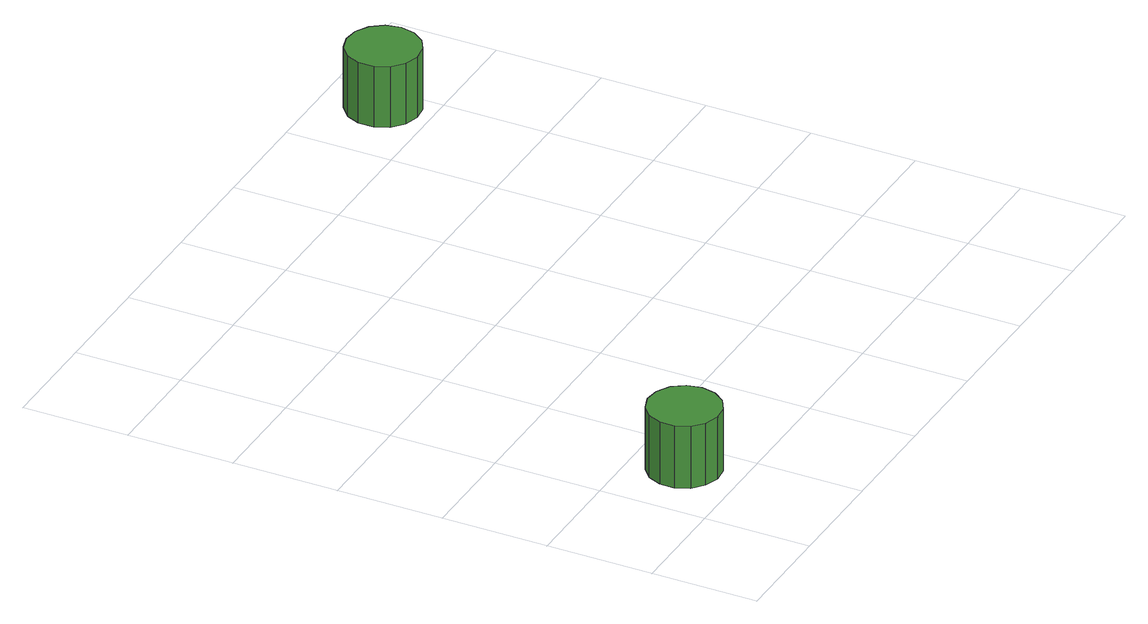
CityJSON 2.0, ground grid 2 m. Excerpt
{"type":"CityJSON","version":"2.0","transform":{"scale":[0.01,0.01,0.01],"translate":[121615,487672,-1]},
"CityObjects":{
"tree1":{"type":"SolitaryVegetationObject","attributes":{"function":"something"},"geometry":[{"type":"MultiSurface","lod":"1","boundaries":[[[0,1,2,3,4,5,6,7,8,9,10,11,12,13,14]],[[15,16,17,18,19,20,21,22,23,24,25,26,27,28,29]],[[0,29,28,1]],[[1,28,27,2]],[[2,27,26,3]],[[3,26,25,4]],[[4,25,24,5]],[[5,24,23,6]],[[6,23,22,7]],[[7,22,21,8]],[[8,21,20,9]],[[9,20,19,10]],[[10,19,18,11]],[[11,18,17,12]],[[12,17,16,13]],[[13,16,15,14]],[[14,15,29,0]]]}]},
"tree2":{"type":"SolitaryVegetationObject","attributes":{"function":"something"},"geometry":[{"type":"MultiSurface","lod":"1","boundaries":[[[30,31,32,33,34,35,36,37,38,39,40,41,42,43,44]],[[45,46,47,48,49,50,51,52,53,54,55,56,57,58,59]],[[30,59,58,31]],[[31,58,57,32]],[[32,57,56,33]],[[33,56,55,34]],[[34,55,54,35]],[[35,54,53,36]],[[36,53,52,37]],[[37,52,51,38]],[[38,51,50,39]],[[39,50,49,40]],[[40,49,48,41]],[[41,48,47,42]],[[42,47,46,43]],[[43,46,45,44]],[[44,45,59,30]]]}]}
},
"vertices":[
[200,105,199],[194,132,199],[178,155,199],[153,169,199],[126,172,199],[99,163,199],[78,144,199],[67,119,199],[67,91,199],[78,65,199],[99,47,199],[126,38,199],[153,41,199],[178,55,199],[194,77,199],[194,77,75],[178,55,75],[153,41,75],[126,38,75],[99,47,75],[78,65,75],[67,91,75],[67,119,75],[78,144,75],[99,163,75],[126,172,75],[153,169,75],[178,155,75],[194,132,75],[200,105,75],
[1018,1090,197],[1012,1117,197],[995,1140,197],[971,1154,197],[943,1157,197],[916,1149,197],[894,1130,197],[883,1104,197],[883,1075,197],[894,1049,197],[916,1030,197],[943,1022,197],[971,1025,197],[995,1039,197],[1012,1062,197],[1012,1062,76],[995,1039,76],[971,1025,76],[943,1022,76],[916,1030,76],[894,1049,76],[883,1075,76],[883,1104,76],[894,1130,76],[916,1149,76],[943,1157,76],[971,1154,76],[995,1140,76],[1012,1117,76],[1018,1090,76]
]}
